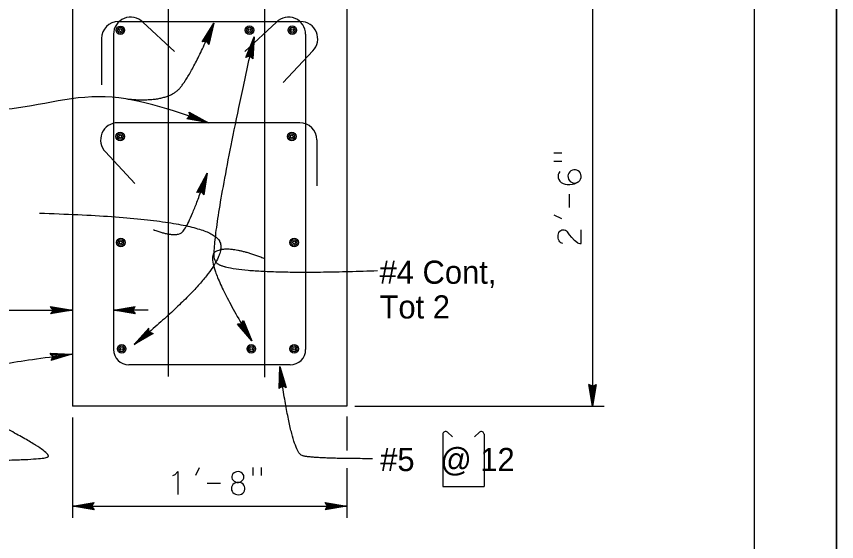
# Model space of a CAD drawing. Extents: x 0 to 2.83, y 0 to 1.83.
# Drawn here: x 2.4183 to 2.8333, y 0.5401 to 0.8056 of the extents above; entities that cross this region are included whole.
import ezdxf

# ---------------------------------------------------------------- set-up
doc = ezdxf.new("R2010")
doc.units = 0
for name, color, linetype in [('str_Border-Plot-Shape-A', 7, 'Continuous'), ('str_Border-Title-Block-A', 7, 'Continuous'), ('str_Concrete-A', 7, 'Continuous'), ('str_Dimensions-A', 7, 'Continuous'), ('str_Reinforcement-D', 7, 'Continuous'), ('str_Reinforcement-K', 7, 'Continuous'), ('str_Reinforcement-L', 7, 'Continuous'), ('str_Text-A', 7, 'Continuous')]:
    doc.layers.add(name, color=color, linetype=linetype)

msp = doc.modelspace()

# ---------------------------------------------------------------- linework, layer by layer
at = {"layer": 'str_Border-Plot-Shape-A'}
msp.add_lwpolyline([(0, 0), (2.83333, 0), (2.83333, 1.83333), (0, 1.83333)], close=True, dxfattribs=at)
at = {"layer": 'str_Border-Title-Block-A'}
for p, q in [((2.83333, 1.83333), (2.83333, 0)), ((2.79167, 1.79167), (2.79167, 0.04167))]:
    msp.add_line(p, q, dxfattribs=at)
at = {"layer": 'str_Concrete-A'}
for p, q in [((2.44661, 0.81695), (2.44661, 0.60862)), ((2.5855, 0.81695), (2.5855, 0.60862)), ((2.5855, 0.60862), (2.44661, 0.60862))]:
    msp.add_line(p, q, dxfattribs=at)
at = {"layer": 'str_Dimensions-A'}
for p, q in [((2.70984, 0.81695), (2.70984, 0.60862)), ((2.5059, 0.75621), (2.50567, 0.75726)), ((2.50567, 0.75726), (2.51544, 0.7519)), ((2.50578, 0.75673), (2.51544, 0.7519)), ((2.51544, 0.7519), (2.5059, 0.75621)), ((2.5059, 0.75621), (2.50613, 0.75515)), ((2.51544, 0.7519), (2.50601, 0.75568)), ((2.50529, 0.75447), (2.50446, 0.7538)), ((2.51544, 0.7519), (2.50446, 0.7538)), ((2.51544, 0.7519), (2.50487, 0.75414)), ((2.50613, 0.75515), (2.50529, 0.75447)), ((2.50529, 0.75447), (2.51544, 0.7519)), ((2.50571, 0.75481), (2.51544, 0.7519)), ((2.50613, 0.75515), (2.51544, 0.7519)), ((2.69432, 0.73648), (2.69026, 0.73648)), ((2.69432, 0.73224), (2.69026, 0.73224)), ((2.69818, 0.70901), (2.69818, 0.71571)), ((2.69422, 0.70325), (2.69036, 0.70519)), ((2.70408, 0.69084), (2.70408, 0.69775)), ((2.26024, 0.65706), (2.44661, 0.65706)), ((2.43618, 0.65798), (2.43562, 0.65889)), ((2.43562, 0.65889), (2.44661, 0.65706)), ((2.44661, 0.65706), (2.43562, 0.65523)), ((2.43618, 0.65614), (2.43562, 0.65523)), ((2.4359, 0.65844), (2.44661, 0.65706)), ((2.44661, 0.65706), (2.4359, 0.65569)), ((2.44661, 0.65706), (2.43618, 0.65798)), ((2.43618, 0.65798), (2.43675, 0.65706)), ((2.43618, 0.65614), (2.44661, 0.65706)), ((2.43675, 0.65706), (2.43618, 0.65614)), ((2.44661, 0.65706), (2.43647, 0.65752)), ((2.43647, 0.6566), (2.44661, 0.65706)), ((2.43675, 0.65706), (2.44661, 0.65706)), ((2.44661, 0.65722), (2.44661, 0.65121)), ((2.46744, 0.65706), (2.47843, 0.6589)), ((2.46744, 0.65706), (2.47815, 0.65844)), ((2.47787, 0.65798), (2.46744, 0.65706)), ((2.47759, 0.65752), (2.46744, 0.65706)), ((2.48499, 0.65706), (2.46744, 0.65706)), ((2.4773, 0.65706), (2.46744, 0.65706)), ((2.47843, 0.65523), (2.46744, 0.65706)), ((2.46744, 0.65706), (2.47787, 0.65614)), ((2.47815, 0.65569), (2.46744, 0.65706)), ((2.46744, 0.65706), (2.47759, 0.6566)), ((2.46744, 0.65662), (2.46744, 0.65121)), ((2.4773, 0.65706), (2.47787, 0.65798)), ((2.47787, 0.65614), (2.4773, 0.65706)), ((2.47787, 0.65798), (2.47843, 0.6589)), ((2.47787, 0.65614), (2.47843, 0.65523)), ((2.43597, 0.63453), (2.4353, 0.63537)), ((2.4353, 0.63537), (2.44638, 0.63493)), ((2.43564, 0.63495), (2.44638, 0.63493)), ((2.44638, 0.63493), (2.43576, 0.63174)), ((2.4362, 0.63272), (2.43576, 0.63174)), ((2.44638, 0.63493), (2.43597, 0.63453)), ((2.43597, 0.63453), (2.43665, 0.6337)), ((2.44638, 0.63493), (2.43598, 0.63223)), ((2.4362, 0.63272), (2.44638, 0.63493)), ((2.43665, 0.6337), (2.4362, 0.63272)), ((2.44638, 0.63493), (2.43631, 0.63411)), ((2.43642, 0.63321), (2.44638, 0.63493)), ((2.43665, 0.6337), (2.44638, 0.63493)), ((2.70892, 0.61904), (2.708, 0.61961)), ((2.70984, 0.60862), (2.708, 0.61961)), ((2.70984, 0.60862), (2.70846, 0.61932)), ((2.70892, 0.61904), (2.70984, 0.60862)), ((2.70984, 0.61848), (2.70892, 0.61904)), ((2.70938, 0.61876), (2.70984, 0.60862)), ((2.71167, 0.61961), (2.70984, 0.60862)), ((2.71121, 0.61932), (2.70984, 0.60862)), ((2.70984, 0.60862), (2.71076, 0.61904)), ((2.71076, 0.61904), (2.70984, 0.61848)), ((2.70984, 0.60862), (2.7103, 0.61876)), ((2.70984, 0.61848), (2.70984, 0.60862)), ((2.71076, 0.61904), (2.71167, 0.61961)), ((2.58961, 0.60862), (2.71569, 0.60862)), ((2.44661, 0.60277), (2.44661, 0.55217)), ((2.5855, 0.60339), (2.5855, 0.58611)), ((2.50908, 0.57363), (2.51101, 0.5775)), ((2.53806, 0.57354), (2.53806, 0.57759)), ((2.5423, 0.57354), (2.5423, 0.57759)), ((2.5855, 0.57723), (2.5855, 0.55217)), ((2.49842, 0.57391), (2.49731, 0.57336)), ((2.50004, 0.57557), (2.49842, 0.57391)), ((2.50004, 0.57557), (2.50004, 0.56387)), ((2.51483, 0.56967), (2.52153, 0.56967)), ((2.44661, 0.55802), (2.4576, 0.55985)), ((2.44661, 0.55802), (2.45732, 0.55939)), ((2.45703, 0.55894), (2.44661, 0.55802)), ((2.45675, 0.55848), (2.44661, 0.55802)), ((2.44661, 0.55802), (2.5855, 0.55802)), ((2.45647, 0.55802), (2.44661, 0.55802)), ((2.4576, 0.55619), (2.44661, 0.55802)), ((2.44661, 0.55802), (2.45703, 0.5571)), ((2.45732, 0.55664), (2.44661, 0.55802)), ((2.44661, 0.55802), (2.45675, 0.55756)), ((2.45647, 0.55802), (2.45703, 0.55894)), ((2.45703, 0.5571), (2.45647, 0.55802)), ((2.45703, 0.55894), (2.4576, 0.55985)), ((2.45703, 0.5571), (2.4576, 0.55619)), ((2.57507, 0.55893), (2.57451, 0.55985)), ((2.57451, 0.55985), (2.5855, 0.55802)), ((2.5855, 0.55802), (2.57451, 0.55618)), ((2.57507, 0.5571), (2.57451, 0.55618)), ((2.57479, 0.55939), (2.5855, 0.55802)), ((2.5855, 0.55802), (2.57479, 0.55664)), ((2.5855, 0.55802), (2.57507, 0.55893)), ((2.57507, 0.55893), (2.57564, 0.55802)), ((2.57507, 0.5571), (2.5855, 0.55802)), ((2.57564, 0.55802), (2.57507, 0.5571)), ((2.5855, 0.55802), (2.57535, 0.55848)), ((2.57535, 0.55756), (2.5855, 0.55802)), ((2.57564, 0.55802), (2.5855, 0.55802))]:
    msp.add_line(p, q, dxfattribs=at)
for points in [[(2.6933, 0.72718), (2.69284, 0.72644), (2.69247, 0.72562), (2.69238, 0.72479), (2.69247, 0.72396), (2.69275, 0.72313), (2.69321, 0.72239), (2.69404, 0.72165), (2.69496, 0.72119), (2.69598, 0.72083), (2.69699, 0.72064), (2.69837, 0.72064), (2.69966, 0.72083)], [(2.698, 0.72276), (2.69855, 0.72221), (2.6992, 0.72175), (2.69994, 0.72147), (2.70067, 0.72138), (2.7015, 0.72147), (2.70224, 0.72175), (2.70288, 0.72212), (2.70344, 0.72267), (2.70381, 0.72341), (2.70408, 0.72414), (2.70408, 0.72488), (2.70399, 0.72571), (2.70371, 0.72635), (2.70325, 0.727), (2.70261, 0.72755), (2.70196, 0.72792), (2.70113, 0.7281), (2.7004, 0.7281), (2.69966, 0.72792), (2.69892, 0.72755), (2.69828, 0.72709), (2.69782, 0.72644), (2.69754, 0.72571), (2.69736, 0.72497), (2.69745, 0.72423), (2.69763, 0.72341), (2.698, 0.72276)], [(2.69966, 0.72083), (2.70077, 0.72101), (2.70178, 0.72147), (2.7027, 0.72202)], [(2.69487, 0.69084), (2.69432, 0.69093), (2.69376, 0.69121), (2.6933, 0.69158), (2.69293, 0.69213), (2.69266, 0.69278), (2.69247, 0.69351), (2.69238, 0.69425), (2.69247, 0.69499), (2.69257, 0.69572), (2.69284, 0.69646), (2.6933, 0.69701), (2.69376, 0.69738), (2.69422, 0.69766), (2.69478, 0.69775)], [(2.69478, 0.69775), (2.69542, 0.69775), (2.69607, 0.69757), (2.69662, 0.6972), (2.69708, 0.69674)], [(2.70224, 0.69121), (2.70077, 0.69241), (2.69938, 0.69379), (2.69819, 0.69517), (2.69708, 0.69674)], [(2.70224, 0.69121), (2.70279, 0.69093), (2.70344, 0.69084), (2.70408, 0.69084)], [(2.53342, 0.5728), (2.53333, 0.57345), (2.53305, 0.57409), (2.53259, 0.57465), (2.53195, 0.57511), (2.5313, 0.57538), (2.53057, 0.57548), (2.52974, 0.57538), (2.52909, 0.5752), (2.52845, 0.57483), (2.52789, 0.57428), (2.52753, 0.57372), (2.52734, 0.57308), (2.52734, 0.57234), (2.52753, 0.5717), (2.52799, 0.57114), (2.52845, 0.57059), (2.52909, 0.57032), (2.52983, 0.57004), (2.53066, 0.57004), (2.5314, 0.57022), (2.53204, 0.5705), (2.53259, 0.57096), (2.53305, 0.57151), (2.53333, 0.57216), (2.53342, 0.5728)], [(2.53066, 0.56378), (2.53149, 0.56387), (2.53222, 0.56414), (2.53287, 0.5646), (2.53333, 0.56516), (2.53379, 0.5658), (2.53397, 0.56654), (2.53397, 0.56728), (2.53379, 0.56792), (2.53342, 0.56857), (2.53296, 0.56921), (2.53232, 0.56958), (2.53158, 0.56995), (2.53075, 0.57004), (2.53001, 0.57004), (2.52918, 0.56976), (2.52854, 0.5694), (2.52789, 0.56893), (2.52743, 0.56838), (2.52716, 0.56764), (2.52706, 0.56691), (2.52716, 0.56617), (2.52743, 0.56553), (2.5278, 0.56488), (2.52845, 0.56442), (2.52909, 0.56405), (2.52983, 0.56387), (2.53066, 0.56378)]]:
    msp.add_lwpolyline(points, dxfattribs=at)
for points, degree in [([(2.51544, 0.7519), (2.49652, 0.75852), (2.45976, 0.77158), (2.42337, 0.75836), (2.40646, 0.75836)], 3), ([(2.37683, 0.58096), (2.43158, 0.58096), (2.43696, 0.58493), (2.37874, 0.61521), (2.38413, 0.62702), (2.44638, 0.63493)], 2)]:
    msp.add_open_spline(points, degree=degree, dxfattribs=at)
at = {"layer": 'str_Reinforcement-D'}
for p, q in [((2.49522, 0.62354), (2.49522, 0.86209)), ((2.54383, 0.86209), (2.54383, 0.62328))]:
    msp.add_line(p, q, dxfattribs=at)
at = {"layer": 'str_Reinforcement-K'}
for centre, radius in [((2.4709, 0.79861), 0.00217), ((2.4709, 0.79861), 0.00145), ((2.4709, 0.79861), 0.000726), ((2.53625, 0.79867), 0.00217), ((2.53625, 0.79867), 0.00145), ((2.53625, 0.79867), 0.000726), ((2.55791, 0.79867), 0.00217), ((2.55791, 0.79867), 0.00145), ((2.55791, 0.79867), 0.000726), ((2.47086, 0.74497), 0.00217), ((2.55762, 0.74497), 0.00217), ((2.47086, 0.74497), 0.00145), ((2.47086, 0.74497), 0.000726), ((2.55762, 0.74497), 0.00145), ((2.55762, 0.74497), 0.000726), ((2.47109, 0.69127), 0.00217), ((2.55882, 0.69127), 0.00217), ((2.47109, 0.69127), 0.00145), ((2.47109, 0.69127), 0.000726), ((2.55882, 0.69127), 0.00145), ((2.55882, 0.69127), 0.000726), ((2.47157, 0.63757), 0.00217), ((2.53716, 0.63757), 0.00217), ((2.55882, 0.63757), 0.00217), ((2.47157, 0.63757), 0.00145), ((2.47157, 0.63757), 0.000726), ((2.53716, 0.63757), 0.00145), ((2.53716, 0.63757), 0.000726), ((2.55882, 0.63757), 0.00145), ((2.55882, 0.63757), 0.000726)]:
    msp.add_circle(centre, radius, dxfattribs=at)
at = {"layer": 'str_Reinforcement-L'}
for p, q in [((2.47, 0.80306), (2.56208, 0.80306)), ((2.48226, 0.80275), (2.49823, 0.78789)), ((2.54985, 0.80275), (2.53387, 0.78789)), ((2.46132, 0.79438), (2.46132, 0.77106)), ((2.46744, 0.79661), (2.46744, 0.63726)), ((2.56466, 0.79661), (2.56466, 0.63726)), ((2.56822, 0.78824), (2.55336, 0.77227)), ((2.56166, 0.7519), (2.46958, 0.7519)), ((2.57034, 0.74322), (2.57034, 0.71989)), ((2.46344, 0.73708), (2.4783, 0.72111)), ((2.55685, 0.62945), (2.47525, 0.62945))]:
    msp.add_line(p, q, dxfattribs=at)
for centre, radius, start, end in [((2.47612, 0.79661), 0.00868, 45, 180), ((2.55598, 0.79661), 0.00868, 360, 135), ((2.47, 0.79438), 0.00868, 90, 180), ((2.56208, 0.79438), 0.00868, 315, 90), ((2.46958, 0.74322), 0.00868, 90, 225), ((2.56166, 0.74322), 0.00868, 0, 90), ((2.47525, 0.63726), 0.00781, 180, 270), ((2.55685, 0.63726), 0.00781, 270, 360)]:
    msp.add_arc(centre, radius, start, end, dxfattribs=at)
at = {"layer": 'str_Text-A'}
for p, q in [((2.51227, 0.79285), (2.51828, 0.80217)), ((2.5128, 0.79293), (2.51828, 0.80217)), ((2.51828, 0.80217), (2.51333, 0.79301)), ((2.51828, 0.80217), (2.51386, 0.79308)), ((2.51439, 0.79316), (2.51828, 0.80217)), ((2.5147, 0.79272), (2.51828, 0.80217)), ((2.51501, 0.79228), (2.51828, 0.80217)), ((2.51828, 0.80217), (2.51532, 0.79184)), ((2.51828, 0.80217), (2.51562, 0.7914)), ((2.51333, 0.79301), (2.51227, 0.79285)), ((2.51333, 0.79301), (2.51439, 0.79316)), ((2.51439, 0.79316), (2.51501, 0.79228)), ((2.53445, 0.78493), (2.53859, 0.79522)), ((2.53495, 0.78511), (2.53859, 0.79522)), ((2.53859, 0.79522), (2.53546, 0.78528)), ((2.53859, 0.79522), (2.53596, 0.78546)), ((2.53647, 0.78564), (2.53859, 0.79522)), ((2.53686, 0.78526), (2.53859, 0.79522)), ((2.53724, 0.78489), (2.53859, 0.79522)), ((2.53859, 0.79522), (2.53763, 0.78452)), ((2.53859, 0.79522), (2.53801, 0.78414)), ((2.51501, 0.79228), (2.51562, 0.7914)), ((2.53546, 0.78528), (2.53445, 0.78493)), ((2.53546, 0.78528), (2.53647, 0.78564)), ((2.53647, 0.78564), (2.53724, 0.78489)), ((2.53724, 0.78489), (2.53801, 0.78414)), ((2.50961, 0.71654), (2.5148, 0.72634)), ((2.51013, 0.71666), (2.5148, 0.72634)), ((2.5148, 0.72634), (2.51066, 0.71678)), ((2.5148, 0.72634), (2.51118, 0.71691)), ((2.5117, 0.71703), (2.5148, 0.72634)), ((2.51205, 0.71662), (2.5148, 0.72634)), ((2.51239, 0.71621), (2.5148, 0.72634)), ((2.5148, 0.72634), (2.51273, 0.7158)), ((2.5148, 0.72634), (2.51308, 0.71538)), ((2.51066, 0.71678), (2.50961, 0.71654)), ((2.51066, 0.71678), (2.5117, 0.71703)), ((2.5117, 0.71703), (2.51239, 0.71621)), ((2.51239, 0.71621), (2.51308, 0.71538)), ((2.53277, 0.65096), (2.53325, 0.65191)), ((2.53325, 0.65191), (2.53741, 0.64163)), ((2.47795, 0.63972), (2.48523, 0.64809)), ((2.47795, 0.63972), (2.4853, 0.64756)), ((2.48538, 0.64703), (2.48523, 0.64809)), ((2.53121, 0.65), (2.53013, 0.65)), ((2.53741, 0.64163), (2.53013, 0.65)), ((2.53741, 0.64163), (2.53067, 0.65)), ((2.53121, 0.65), (2.53741, 0.64163)), ((2.53228, 0.65), (2.53121, 0.65)), ((2.53174, 0.65), (2.53741, 0.64163)), ((2.53277, 0.65096), (2.53228, 0.65)), ((2.53228, 0.65), (2.53741, 0.64163)), ((2.53741, 0.64163), (2.53252, 0.65048)), ((2.53741, 0.64163), (2.53277, 0.65096)), ((2.53301, 0.65143), (2.53741, 0.64163)), ((2.48538, 0.64703), (2.47795, 0.63972)), ((2.48545, 0.6465), (2.47795, 0.63972)), ((2.48552, 0.64597), (2.47795, 0.63972)), ((2.47795, 0.63972), (2.48603, 0.64579)), ((2.47795, 0.63972), (2.48654, 0.64562)), ((2.48704, 0.64545), (2.47795, 0.63972)), ((2.48755, 0.64527), (2.47795, 0.63972)), ((2.48552, 0.64597), (2.48538, 0.64703)), ((2.48654, 0.64562), (2.48552, 0.64597)), ((2.48654, 0.64562), (2.48755, 0.64527)), ((2.55124, 0.61755), (2.55158, 0.62863)), ((2.5529, 0.61891), (2.55158, 0.62863)), ((2.55158, 0.62863), (2.55486, 0.61804)), ((2.55388, 0.61848), (2.55158, 0.62863)), ((2.55158, 0.62863), (2.55207, 0.61823)), ((2.55166, 0.61789), (2.55158, 0.62863)), ((2.55158, 0.62863), (2.55249, 0.61857)), ((2.55339, 0.61869), (2.55158, 0.62863)), ((2.55158, 0.62863), (2.55437, 0.61826)), ((2.55207, 0.61823), (2.5529, 0.61891)), ((2.5529, 0.61891), (2.55388, 0.61848)), ((2.55388, 0.61848), (2.55486, 0.61804)), ((2.55207, 0.61823), (2.55124, 0.61755)), ((2.63405, 0.59441), (2.63405, 0.56798)), ((2.63405, 0.59441), (2.63405, 0.56798)), ((2.6364, 0.59538), (2.63892, 0.59303)), ((2.6364, 0.59538), (2.63892, 0.59303)), ((2.65262, 0.59538), (2.65009, 0.59303)), ((2.65262, 0.59538), (2.65009, 0.59303)), ((2.65496, 0.59441), (2.65496, 0.56798)), ((2.65496, 0.59441), (2.65496, 0.56798)), ((2.63405, 0.56798), (2.65496, 0.56798)), ((2.63405, 0.56798), (2.65496, 0.56798))]:
    msp.add_line(p, q, dxfattribs=at)
for centre, start, end in [((2.63543, 0.59441), 45, 180), ((2.63543, 0.59441), 45, 180), ((2.65359, 0.59441), 360, 135), ((2.65359, 0.59441), 360, 135)]:
    msp.add_arc(centre, 0.00137, start, end, dxfattribs=at)
for points in [[(2.47413, 0.76391), (2.49499, 0.76182), (2.50775, 0.77776), (2.51828, 0.80217)], [(2.60102, 0.67694), (2.5228, 0.67416), (2.51515, 0.68912), (2.53859, 0.79522)], [(2.48769, 0.69782), (2.49777, 0.69399), (2.50542, 0.69816), (2.5148, 0.72634)], [(2.42998, 0.70616), (2.5148, 0.70373), (2.52732, 0.68042), (2.47795, 0.63972)], [(2.54366, 0.68321), (2.52523, 0.69051), (2.51237, 0.68251), (2.53741, 0.64163)], [(2.59853, 0.58202), (2.56866, 0.58202), (2.55753, 0.58495), (2.55158, 0.62863)]]:
    msp.add_open_spline(points, degree=2, dxfattribs=at)

# ---------------------------------------------------------------- texts
at = {"layer": 'str_Dimensions-A'}
msp.add_text('#5   @ 12', height=0.0117, dxfattribs=at).set_placement((2.60237, 0.57575))
at = {"layer": 'str_Text-A'}
for s, p in [('#4 Cont, ', (2.60206, 0.67046)), ('Tot 2', (2.60206, 0.65291))]:
    msp.add_text(s, height=0.0117, dxfattribs=at).set_placement(p)

doc.saveas('drawing.dxf')
